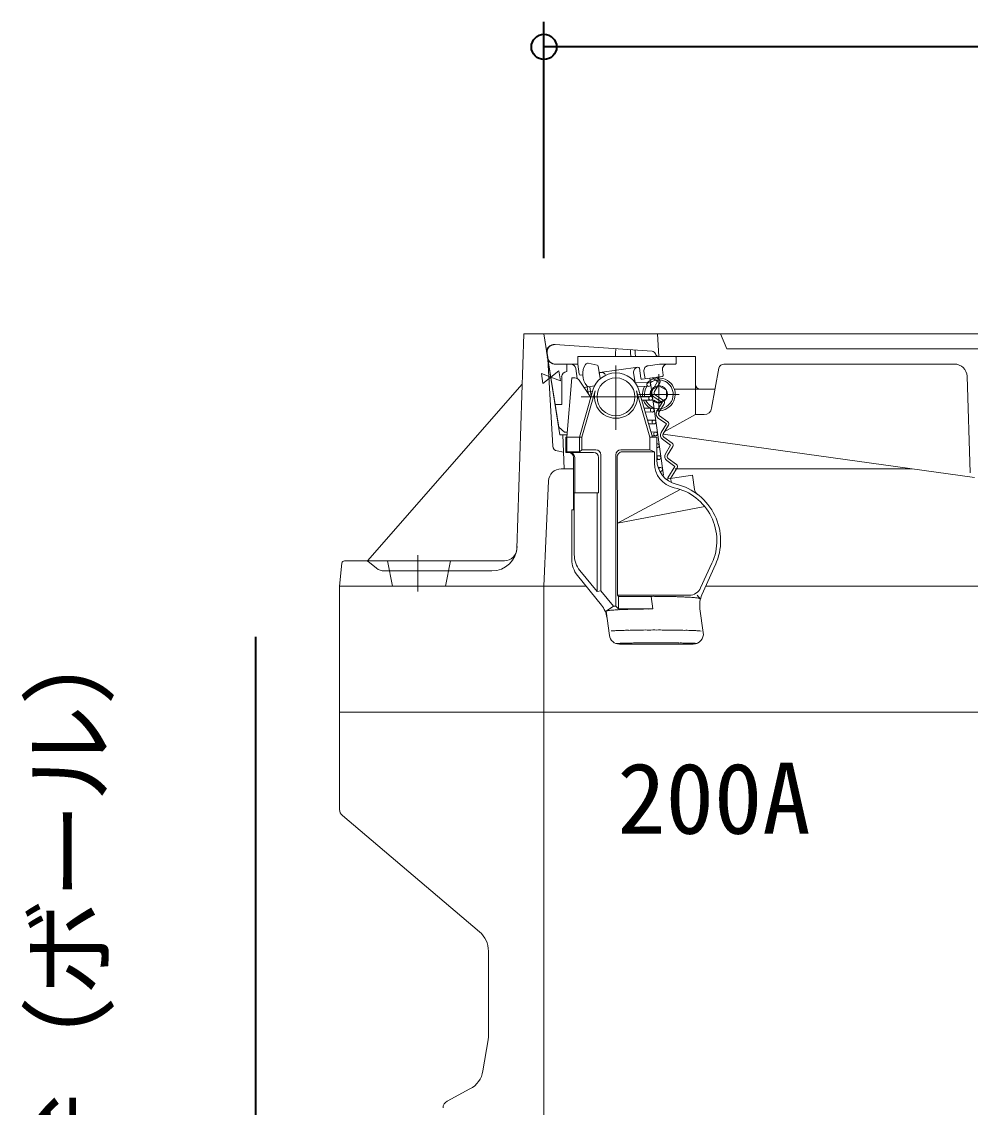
# Model space of a CAD drawing. Units: millimetres at full size, sheet at 1:20; details may follow other scales. Extents: x -5952 to 5966, y -3160 to 3160.
# Drawn here: x -2420.7 to -2044.8, y 612.6 to 1042.9 of the extents above; entities that cross this region are included whole.
import ezdxf
from ezdxf.enums import TextEntityAlignment as Align

# ---------------------------------------------------------------- set-up
doc = ezdxf.new("R2010")
doc.units = ezdxf.units.MM
doc.header["$LTSCALE"] = 20
doc.header["$PDMODE"] = 32
doc.header["$PDSIZE"] = 10
for name, color, linetype, lineweight in [('0-5_TEMP01', 3, 'Continuous', 18), ('0-7_躯体', 7, 'Continuous', 9), ('0-C_寸法', 1, 'Continuous', 40)]:
    doc.layers.add(name, color=color, linetype=linetype, lineweight=lineweight)
doc.layers.add('0-D_注釈', color=1, linetype='Continuous')
doc.styles.add('ＭＳ ゴシック', font='')
doc.styles.get('ＭＳ ゴシック').set_extended_font_data('MS Gothic')

msp = doc.modelspace()

# ---------------------------------------------------------------- linework, layer by layer
at = {"layer": '0-5_TEMP01'}
for p, q in [((-2185.26, 906.65), (-2185.26, 881.16)), ((-2168.26, 903.16), (-2168.26, 887.16)), ((-2176.27, 895.16), (-2160.26, 895.16)), ((-2198.98, 894.16), (-2171.81, 894.16)), ((-2263.77, 831.36), (-2263.77, 816.98)), ((-2294.76, 769.16), (-1632.76, 769.16))]:
    msp.add_line(p, q, dxfattribs=at)
at = {"layer": '0-7_躯体'}
for p, q in [((-2221.76, 919.16), (-2224.49, 834)), ((-2221.76, 919.16), (-1705.76, 919.16)), ((-1713.77, 919.16), (-2213.77, 919.16)), ((-2207.9, 882.16), (-2213.77, 919.16)), ((-2207.43, 879.16), (-2213.77, 919.16)), ((-2168.77, 919.16), (-2168.26, 910.16)), ((-2143.77, 919.16), (-2141.26, 913.16)), ((-2170.95, 912.22), (-2209.52, 914.91)), ((-2185.34, 912.72), (-2185.34, 912.86)), ((-1801.27, 913.16), (-2141.26, 913.16)), ((-2212.44, 909.73), (-2212.69, 911.5)), ((-2212.3, 909.73), (-2212.54, 911.49)), ((-2212.18, 909.16), (-2210.26, 874.59)), ((-2200.41, 910.15), (-2200.41, 907.15)), ((-2161.7, 910.15), (-2200.41, 910.15)), ((-2185.41, 911.73), (-2185.41, 910.15)), ((-2179.54, 911.58), (-2179.4, 910.15)), ((-2177.62, 911.5), (-2177.46, 910.15)), ((-2168.26, 910.16), (-2153.76, 910.16)), ((-2161.4, 907.45), (-2161.4, 909.85)), ((-2153.76, 910.16), (-2153.76, 887.16)), ((-2200.41, 907.15), (-2209.48, 907.15)), ((-2204.77, 907.16), (-2204.77, 904.16)), ((-2201.2, 905.42), (-2200.64, 901.43)), ((-2200.41, 907.15), (-2199.84, 903.17)), ((-2196.24, 907.5), (-2192.63, 906.72)), ((-2192.24, 906.31), (-2191.55, 901.39)), ((-2191.59, 903.83), (-2176.54, 905.94)), ((-2191.59, 903.83), (-2191.39, 903.86)), ((-2178.24, 903.68), (-2177.7, 899.89)), ((-2175.97, 905.52), (-2175.41, 901.55)), ((-2174.14, 904.26), (-2173.72, 901.29)), ((-2172.43, 906.52), (-2167.96, 907.15)), ((-2167.96, 907.15), (-2161.7, 907.15)), ((-2166.8, 904.87), (-2166.51, 902.81)), ((-2144.43, 905.51), (-2147.32, 889.62)), ((-2051.1, 907.16), (-2142.46, 907.16)), ((-2206.76, 902.16), (-2206.76, 891.16)), ((-2204.77, 878.16), (-2202.76, 901.66)), ((-2204.77, 878.16), (-2202.76, 901.66)), ((-2202.76, 901.66), (-2201.53, 901.66)), ((-2202.76, 901.66), (-2201.53, 901.66)), ((-2195.24, 893.85), (-2199.87, 900.77)), ((-2199.28, 902.75), (-2198.4, 902.87)), ((-2177.62, 899.83), (-2172.38, 899.78)), ((-2166.93, 902.24), (-2174.85, 901.13)), ((-2171.86, 901.52), (-2166.47, 863.1)), ((-2167.86, 899.77), (-2169.95, 896.35)), ((-2169.27, 901.92), (-2168.13, 901.1)), ((-2046.11, 902.33), (-2044.83, 864.09)), ((-2283.76, 829.16), (-2222.4, 899.16)), ((-2199.76, 878.16), (-2194.39, 896.79)), ((-2198.76, 878.16), (-2193.43, 896.53)), ((-2193.7, 898.48), (-2197.97, 897.88)), ((-2196.72, 896.05), (-2194.5, 896.39)), ((-2196.63, 898.03), (-2196.3, 895.69)), ((-2196.3, 895.68), (-2196.39, 895.57)), ((-2195.64, 898.18), (-2195.11, 894.38)), ((-2195.24, 893.85), (-2194.39, 896.79)), ((-2171.76, 878.16), (-2177.11, 896.53)), ((-2176.74, 898.34), (-2172.17, 898.3)), ((-2170.77, 878.15), (-2176.14, 896.79)), ((-2168.26, 898.59), (-2171.26, 896.86)), ((-2171.26, 896.86), (-2171.26, 894.35)), ((-2169.68, 895.01), (-2166.41, 892.67)), ((-2168.26, 898.59), (-2165.26, 896.86)), ((-2165.26, 896.86), (-2165.26, 893.46)), ((-2162.17, 897.16), (-2146.18, 897.16)), ((-2151.76, 897.16), (-2145.95, 897.16)), ((-2209.33, 891.16), (-2206.76, 891.16)), ((-2175.42, 894.37), (-2171.61, 894.34)), ((-2175.02, 892.88), (-2171.41, 892.86)), ((-2168.26, 891.73), (-2170.28, 892.89)), ((-2170.26, 894.2), (-2167, 891.87)), ((-2167, 891.87), (-2169.09, 888.44)), ((-2168.26, 891.73), (-2165.26, 893.46)), ((-2166.14, 891.34), (-2168.24, 887.92)), ((-2174.07, 889.66), (-2170.95, 889.63)), ((-2173.63, 888.17), (-2170.74, 888.15)), ((-2167.96, 886.59), (-2164.7, 884.25)), ((-2153.76, 887.16), (-2166.17, 880.34)), ((-2153.76, 887.16), (-2150.27, 887.16)), ((-2205.59, 880.15), (-2207.9, 882.16)), ((-2172.71, 884.95), (-2170.3, 884.93)), ((-2172.28, 883.46), (-2170.09, 883.45)), ((-2168.55, 885.77), (-2165.28, 883.44)), ((-2165.28, 883.44), (-2167.38, 880.02)), ((-2164.43, 882.91), (-2166.53, 879.49)), ((-2207.43, 879.16), (-2204.64, 879.16)), ((-2206.27, 879.16), (-2205.76, 865.66)), ((-2205.59, 880.16), (-2204.57, 880.16)), ((-2205.13, 878.16), (-2205.13, 872.1)), ((-2205.13, 878.16), (-2205.13, 872.1)), ((-2205.13, 878.16), (-2198.76, 878.16)), ((-2204.77, 878.16), (-2204.77, 872.35)), ((-2199.76, 878.16), (-2199.76, 872.35)), ((-2198.76, 878.16), (-2198.76, 873.16)), ((-2171.76, 878.16), (-2171.76, 873.16)), ((-2171.76, 878.16), (-2169.01, 878.16)), ((-2171.36, 880.24), (-2169.63, 880.23)), ((-2170.91, 878.75), (-2169.43, 878.75)), ((-2169.01, 878.16), (-2169.01, 869.23)), ((-2166.5, 879.4), (-2043.11, 862.17)), ((-2166.25, 878.15), (-2162.99, 875.83)), ((-2166.84, 877.35), (-2163.57, 875.01)), ((-2163.57, 875.01), (-2165.66, 871.59)), ((-2162.72, 874.49), (-2164.81, 871.06)), ((-2208.59, 872.72), (-2206.01, 872.3)), ((-2204.77, 872.35), (-2205.13, 872.1)), ((-2204.01, 872.1), (-2205.13, 872.1)), ((-2199.76, 872.35), (-2204.77, 872.35)), ((-2194.13, 872.16), (-2203.76, 872.16)), ((-2202.02, 870.1), (-2202.02, 849.36)), ((-2201.59, 870.16), (-2201.59, 856.16)), ((-2198.76, 873.16), (-2199.76, 872.35)), ((-2193.26, 873.16), (-2198.76, 873.16)), ((-2192.13, 870.16), (-2192.13, 856.16)), ((-2191.26, 871.16), (-2191.26, 817.33)), ((-2185.26, 871.16), (-2185.26, 811.16)), ((-2184.77, 870.34), (-2184.64, 844.15)), ((-2171.76, 873.16), (-2183.27, 873.16)), ((-2170.01, 872.35), (-2182.76, 872.35)), ((-2171.76, 873.16), (-2170.01, 872.35)), ((-2170.01, 872.35), (-2170.01, 867.92)), ((-2169.01, 870.82), (-2168.31, 870.82)), ((-2169.01, 869.35), (-2168.1, 869.34)), ((-2164.54, 869.73), (-2161.28, 867.39)), ((-2206.97, 865.65), (-2201.99, 865.65)), ((-2168.51, 866.13), (-2167.65, 866.11)), ((-2165.12, 868.91), (-2161.86, 866.58)), ((-2161.86, 866.58), (-2164.64, 862.03)), ((-2161, 866.06), (-2163.58, 861.84)), ((-2161.77, 865.65), (-2068.05, 865.65)), ((-2213.77, 819.16), (-2211.97, 860.87)), ((-2167.89, 864.63), (-2167.44, 864.63)), ((-2154.86, 863.08), (-2165.45, 861.59)), ((-2164.64, 862.03), (-2164.57, 861.72)), ((-2154.86, 863.08), (-2154.07, 857.5)), ((-2159.84, 857.51), (-2184.64, 844.16)), ((-2202.02, 856.16), (-2192.13, 856.16)), ((-2201.76, 856.16), (-2201.76, 831.62)), ((-2192.76, 856.16), (-2192.76, 816.97)), ((-2202.76, 849.36), (-2202.76, 829.68)), ((-2202.76, 849.36), (-2202.02, 849.36)), ((-2150.07, 850.7), (-2184.64, 844.16)), ((-2184.64, 844.16), (-2184.64, 815.53)), ((-2293.85, 828.26), (-2294.76, 819.15)), ((-2292.86, 829.16), (-2229.48, 829.16)), ((-2282.95, 828.5), (-2280.13, 826.25)), ((-2275.77, 829.16), (-2273.76, 819.16)), ((-2250.77, 829.16), (-2252.76, 819.15)), ((-2151.69, 818.45), (-2147.22, 828.2)), ((-2151.19, 815.68), (-2145.78, 827.74)), ((-2145.86, 827.57), (-2145.82, 827.66)), ((-2277.01, 825.16), (-2234.45, 825.16)), ((-2190.97, 811.59), (-2200.53, 823.39)), ((-2192.76, 816.97), (-2199.53, 825.33)), ((-2294.76, 819.15), (-2294.76, 769.16)), ((-2294.76, 819.15), (-2197.2, 819.15)), ((-2213.77, 819.15), (-2213.77, 769.16)), ((-2149.53, 819.15), (-1713.77, 819.15)), ((-2191.26, 817.33), (-2192.76, 816.97)), ((-2186.26, 811.16), (-2191.26, 817.33)), ((-2156.23, 815.53), (-2184.64, 815.53)), ((-2184.19, 815.09), (-2184.64, 815.53)), ((-2171.34, 815.09), (-2184.19, 815.09)), ((-2184.19, 815.09), (-2184.19, 810.18)), ((-2171.34, 815.09), (-2170.64, 810.09)), ((-2153.03, 815.53), (-2151.88, 814.16)), ((-2186.26, 811.16), (-2189.19, 809.16)), ((-2189.19, 809.16), (-2187.85, 799.6)), ((-2186.26, 811.16), (-2185.26, 811.16)), ((-2185.26, 811.16), (-2184.19, 810.18)), ((-2170.64, 810.09), (-2184.09, 810.09)), ((-2151.97, 810.2), (-2150.64, 800.71)), ((-2183.89, 796.16), (-2154.6, 796.16)), ((-2294.76, 769.16), (-1963.77, 769.16)), ((-2294.76, 769.16), (-2294.76, 730.57)), ((-2213.77, 769.16), (-2213.77, 569.15)), ((-2293.68, 728.26), (-2239.37, 682.16)), ((-2235.77, 674.47), (-2235.77, 640.99)), ((-2235.9, 639.34), (-2237.95, 627.02)), ((-2243.11, 619.84), (-2252.18, 615))]:
    msp.add_line(p, q, dxfattribs=at)
for points in [[(-2212.54, 911.49), (-2212.56, 911.65), (-2212.57, 911.81), (-2212.57, 911.97), (-2212.56, 912.13), (-2212.55, 912.3), (-2212.52, 912.45), (-2212.48, 912.61), (-2212.44, 912.76), (-2212.39, 912.92), (-2212.33, 913.07), (-2212.26, 913.22), (-2212.19, 913.36), (-2212.11, 913.5), (-2212.02, 913.63), (-2211.92, 913.77), (-2211.82, 913.89), (-2211.7, 914.01), (-2211.59, 914.12), (-2211.47, 914.23), (-2211.34, 914.33), (-2211.2, 914.41), (-2211.07, 914.5), (-2210.93, 914.57), (-2210.78, 914.64), (-2210.63, 914.71), (-2210.48, 914.76), (-2210.32, 914.8), (-2210.16, 914.85), (-2210.01, 914.87), (-2209.84, 914.89), (-2209.68, 914.9), (-2209.52, 914.9), (-2209.36, 914.89)], [(-2185.41, 911.73), (-2185.38, 912.12), (-2185.36, 912.39)], [(-2185.36, 912.39), (-2185.35, 912.64), (-2185.34, 912.72)], [(-2185.34, 912.86), (-2185.34, 912.98), (-2185.33, 913.03), (-2185.33, 913.07), (-2185.33, 913.11), (-2185.33, 913.14), (-2185.33, 913.17), (-2185.33, 913.2), (-2185.33, 913.21), (-2185.34, 913.23)], [(-2179.54, 911.58), (-2179.52, 911.87), (-2179.52, 912.04), (-2179.51, 912.21), (-2179.49, 912.36), (-2179.49, 912.5), (-2179.49, 912.56), (-2179.49, 912.61), (-2179.49, 912.66), (-2179.49, 912.7), (-2179.49, 912.74), (-2179.49, 912.76), (-2179.49, 912.79), (-2179.49, 912.81), (-2179.49, 912.81), (-2179.49, 912.82)], [(-2177.62, 911.5), (-2177.62, 911.59), (-2177.62, 911.69), (-2177.62, 911.78), (-2177.62, 911.87), (-2177.62, 911.96), (-2177.62, 912.04), (-2177.62, 912.12), (-2177.63, 912.19), (-2177.64, 912.26), (-2177.64, 912.33), (-2177.66, 912.39), (-2177.66, 912.44), (-2177.67, 912.5), (-2177.68, 912.55), (-2177.7, 912.59), (-2177.71, 912.62), (-2177.72, 912.65), (-2177.74, 912.67), (-2177.76, 912.68), (-2177.77, 912.7), (-2177.78, 912.7)], [(-2209.32, 907.15), (-2209.49, 907.15), (-2209.64, 907.16), (-2209.8, 907.18), (-2209.95, 907.22), (-2210.11, 907.25), (-2210.26, 907.3), (-2210.41, 907.35), (-2210.56, 907.41), (-2210.7, 907.48), (-2210.84, 907.56), (-2210.97, 907.64), (-2211.11, 907.73), (-2211.23, 907.84), (-2211.35, 907.93), (-2211.47, 908.05), (-2211.57, 908.16), (-2211.67, 908.29), (-2211.77, 908.41), (-2211.86, 908.55), (-2211.94, 908.68), (-2212.01, 908.83), (-2212.08, 908.97), (-2212.14, 909.12), (-2212.19, 909.27), (-2212.24, 909.42), (-2212.27, 909.58), (-2212.3, 909.73)], [(-2170.7, 901.7), (-2168.72, 900.29), (-2170.8, 896.87)], [(-2165.45, 861.58), (-2163.58, 861.84), (-2163.24, 860.17)]]:
    msp.add_lwpolyline(points, dxfattribs=at)
for points in [[(-2211.03, 901.98), (-2207.29, 900.54), (-2207.92, 904.5)], [(-2211.06, 901.98), (-2214.8, 903.41), (-2214.17, 899.46)]]:
    msp.add_lwpolyline(points, close=True, dxfattribs=at)
for centre, radius in [((-2185.26, 894.16), 7.5), ((-2172.28, 899.04), 0.75), ((-2171.51, 893.6), 0.75), ((-2170.85, 888.89), 0.75), ((-2170.19, 884.19), 0.75), ((-2169.53, 879.48), 0.75), ((-2168.2, 870.08), 0.75)]:
    msp.add_circle(centre, radius, dxfattribs=at)
for centre, radius, start, end in [((-2209.72, 911.91), 3, 86.027, 187.97), ((-2171.05, 910.73), 1.5, 17.799, 86.027), ((-2209.48, 910.15), 3, 187.97, 270), ((-2168.2, 911.65), 1.5, 197.799, 270), ((-2161.7, 909.85), 0.3, 0, 90), ((-2204.77, 902.16), 2, 90, 180), ((-2203.18, 905.15), 2, 8, 90), ((-2190.91, 903.15), 7.5, 148.67, 217.811), ((-2196.45, 906.53), 1, 77.776, 148.67), ((-2185.26, 894.16), 9.5, 16.083, 163.917), ((-2185.26, 894.16), 9.5, 16.083, 163.917), ((-2192.74, 906.24), 0.5, 8, 77.776), ((-2191.55, 903.53), 0.3, 98, 188), ((-2191.11, 901.88), 2, 27.333, 98), ((-2176.26, 903.97), 2, 97.953, 188), ((-2176.47, 905.45), 0.5, 8, 98), ((-2172.16, 904.54), 2, 98, 188), ((-2164.82, 905.15), 2, 90, 188), ((-2161.7, 907.45), 0.3, 270, 0), ((-2142.46, 905.16), 2, 90, 169.695), ((-2051.1, 902.16), 5, 1.909, 90), ((-2201.53, 899.66), 2, 33.755, 90), ((-2201.53, 899.66), 2, 33.755, 90), ((-2199.35, 903.24), 0.5, 188, 278), ((-2174.92, 901.62), 0.5, 188, 278), ((-2168.26, 895.16), 6.5, 0, 134.446), ((-2168.26, 895.16), 5.7, 0, 125.623), ((-2168.72, 900.29), 1, 328.57, 54.43), ((-2167, 902.74), 0.5, 278, 8), ((-2196.04, 899.16), 1, 217.811, 278), ((-2185.26, 894.16), 8.5, 163.8, 16.2), ((-2168.26, 895.16), 6.5, 150.768, 187.002), ((-2168.26, 895.16), 5.7, 146.362, 188.066), ((-2168.26, 895.16), 5.7, 203.548, 0), ((-2168.26, 895.16), 3.44, 0, 193.678), ((-2169.1, 895.82), 2, 148.57, 234.43), ((-2168.26, 895.16), 3.44, 221.95, 0), ((-2169.1, 895.82), 1, 148.57, 234.43), ((-2168.26, 895.16), 6.5, 270, 0), ((-2151.76, 899.16), 2, 180, 270), ((-2168.26, 895.16), 6.5, 200.437, 237.754), ((-2167, 891.87), 1, 328.57, 54.43), ((-2167.39, 887.4), 2, 148.57, 234.43), ((-2168.26, 895.16), 6.5, 262.384, 270), ((-2167.39, 887.4), 1, 148.57, 234.43), ((-2150.27, 890.16), 3, 270, 349.695), ((-2165.28, 883.44), 1, 328.57, 54.43), ((-2165.67, 878.97), 2, 148.57, 234.43), ((-2165.67, 878.97), 1, 148.57, 234.43), ((-2208.26, 874.7), 2, 183.194, 260.538), ((-2168.86, 874.78), 0.75, 0, 101.287), ((-2168.86, 874.78), 0.75, 259.249, 0), ((-2163.57, 875.01), 1, 328.57, 54.43), ((-2204.01, 870.1), 2, 0, 90), ((-2203.59, 870.16), 2, 0, 90), ((-2194.13, 870.16), 2, 0, 90), ((-2193.26, 871.16), 2, 0, 90), ((-2183.27, 871.16), 2, 90, 180), ((-2182.76, 870.35), 2, 90, 180.273), ((-2159.01, 869.23), 10, 180, 256.403), ((-2163.95, 870.55), 2, 148.57, 234.43), ((-2163.95, 870.55), 1, 148.57, 234.43), ((-2206.97, 860.65), 5, 90, 177.537), ((-2160.01, 867.92), 10, 180, 257.611), ((-2167.55, 865.38), 0.75, 0, 168.093), ((-2167.55, 865.38), 0.75, 239.403, 0), ((-2161.86, 866.58), 1, 328.57, 54.43), ((-2166.76, 837.16), 21.5, 335.368, 77.611), ((-2166.76, 837.16), 23, 335.368, 76.403), ((-2166.76, 837.16), 23, 335.368, 76.403), ((-2151.11, 857.91), 3, 188, 232.964), ((-2234.45, 835.16), 10, 270, 358.172), ((-2229.48, 834.15), 5, 270, 358.172), ((-2191.76, 831.62), 10, 180, 219.017), ((-2292.86, 828.15), 1, 90, 174.289), ((-2284.82, 826.16), 3, 51.34, 90), ((-2277.01, 830.16), 5, 231.34, 270), ((-2192.76, 829.68), 10, 180, 219.017), ((-2166.76, 837.16), 23, 335.478, 335.835), ((-2156.23, 820.53), 5, 270, 335.368), ((-2170.44, 795.78), 19.32, 87.0399, 92.6893), ((-2168.63, 795.95), 19.14, 86.7672, 92.4166), ((-2166.85, 796.3), 18.79, 86.4873, 92.1367), ((-2165.12, 796.81), 18.24, 86.1925, 91.8418), ((-2163.43, 797.5), 17.52, 85.8774, 91.5268), ((-2161.84, 798.34), 16.64, 85.5313, 91.1806), ((-2160.32, 799.34), 15.59, 85.1418, 90.7912), ((-2158.91, 800.48), 14.38, 84.6919, 90.3413), ((-2157.63, 801.76), 13.05, 84.1547, 89.804), ((-2156.47, 803.16), 11.59, 83.4875, 89.1369), ((-2155.46, 804.66), 10.01, 82.6183, 88.2676), ((-2154.61, 806.26), 8.34, 81.4081, 87.0575), ((-2153.91, 807.93), 6.6, 79.5786, 85.2279), ((-2153.38, 809.66), 4.8, 76.3917, 82.0411), ((-2153.02, 811.44), 3, 69.3541, 75.0034), ((-2142.07, 811.59), 10, 155.835, 188), ((-2152.84, 813.25), 1.32, 43.0396, 48.6889), ((-2152.82, 815), 1.28, 315.5435, 315.7157), ((-2152.82, 814.69), 1.08, 328.8597, 329.0318), ((-2152.81, 814.91), 1.21, 319.2614, 319.4335), ((-2152.82, 814.84), 1.18, 322.1671, 322.3392), ((-2152.81, 814.79), 1.14, 323.8496, 324.0217), ((-2152.82, 814.73), 1.11, 326.6525, 326.8246), ((-2152.82, 814.95), 1.25, 317.8248, 317.9969), ((-2152.81, 814.3), 0.94, 350.7516, 350.9237), ((-2152.8, 814.23), 0.92, 354.9442, 355.1163), ((-2152.81, 814.18), 0.93, 358.0663, 358.2385), ((-2152.81, 814.46), 0.98, 340.9263, 341.0984), ((-2152.81, 814.41), 0.965, 343.7247, 343.8968), ((-2152.8, 814.34), 0.94, 347.6492, 347.8213), ((-2152.8, 814.62), 1.04, 331.8738, 332.0459), ((-2152.81, 814.57), 1.02, 334.5942, 334.7664), ((-2152.8, 814.5), 0.99, 338.0052, 338.1773), ((-2198.74, 805.29), 10, 8, 39.017), ((-2188.27, 808.85), 0.985, 159.9388, 160.1692), ((-2188.27, 808.98), 0.945, 168.0428, 168.2731), ((-2188.22, 808.29), 1.3, 132.5353, 138.1352), ((-2187.35, 809.12), 1.84, 177.5474, 177.6136), ((-2188.26, 808.62), 1.08, 148.3806, 148.6109), ((-2188.27, 808.7), 1.04, 152.0304, 152.2607), ((-2187.35, 809.11), 1.84, 177.5474, 177.6136), ((-2187.38, 809.16), 1.81, 179.1484, 179.2147), ((-2187.35, 809.16), 1.84, 179.16, 179.2262), ((-2187.35, 808.32), 2.04, 154.8176, 154.8838), ((-2187.35, 809.21), 1.84, 180.7738, 180.84), ((-2188.26, 808.76), 1.01, 155.5803, 155.8106), ((-2188.27, 808.92), 0.96, 164.1227, 164.353), ((-2187.35, 809.23), 1.84, 181.5804, 181.6467), ((-2187.35, 809.28), 1.84, 183.1914, 183.2576), ((-2187.35, 809.28), 1.84, 183.1914, 183.2576), ((-2188.27, 809.06), 0.93, 172.9874, 173.2177), ((-2188.27, 809.13), 0.925, 177.5758, 177.8061), ((-2187.35, 809.25), 1.84, 182.3864, 182.4526), ((-2187.32, 809.3), 1.88, 183.9394, 184.0056), ((-2187.35, 809.32), 1.85, 184.7973, 184.8635), ((-2187.35, 809.35), 1.85, 185.5976, 185.6638), ((-2187.35, 809.37), 1.85, 186.3956, 186.4619), ((-2187.32, 809.37), 1.88, 186.3071, 186.3733), ((-2187.35, 809.42), 1.86, 187.984, 188.0502), ((-2188.25, 808.42), 1.22, 139.6278, 139.8581), ((-2188.25, 808.49), 1.17, 142.138, 142.3684), ((-2188.25, 808.56), 1.12, 145.4548, 145.6852), ((-2188.24, 808.13), 1.43, 130.2266, 130.4569), ((-2188.24, 808.2), 1.38, 132.2423, 132.4726), ((-2188.25, 808.27), 1.31, 134.1946, 134.4249), ((-2188.24, 808.34), 1.26, 136.794, 137.0243), ((-2188.24, 808.06), 1.49, 128.1393, 128.3696), ((-2188.05, 806.58), 2.88, 105.7104, 111.3103), ((-2187.72, 804.88), 4.61, 98.4134, 104.0133), ((-2187.22, 803.22), 6.33, 95.0974, 100.6972), ((-2186.56, 801.61), 8, 93.1853, 98.7852), ((-2185.74, 800.08), 9.6, 91.9288, 97.5287), ((-2184.79, 798.64), 11.11, 91.0221, 96.622), ((-2183.7, 797.3), 12.52, 90.3284, 95.9283), ((-2182.47, 796.06), 13.81, 89.768, 95.3679), ((-2181.14, 794.96), 14.97, 89.302, 94.9019), ((-2179.7, 793.99), 15.98, 88.8984, 94.4983), ((-2178.18, 793.17), 16.86, 88.5386, 94.1385), ((-2176.58, 792.5), 17.56, 88.2132, 93.8131), ((-2174.93, 791.98), 18.09, 87.9088, 93.5087), ((-2173.23, 791.63), 18.46, 87.6193, 93.2192), ((-2171.51, 791.45), 18.66, 87.3387, 92.9386), ((-2186.15, 794.31), 7.13, 89.1499, 98.2675), ((-2184.84, 791.74), 9.78, 87.9353, 97.0529), ((-2183.15, 789.41), 12.17, 87.2218, 96.3394), ((-2181.11, 787.38), 14.27, 86.7332, 95.8508), ((-2178.76, 785.7), 15.99, 86.3614, 95.479), ((-2176.19, 784.41), 17.32, 86.0555, 95.1731), ((-2173.44, 783.55), 18.21, 85.7868, 94.9044), ((-2170.59, 783.13), 18.64, 85.5369, 94.6545), ((-2167.71, 783.17), 18.6, 85.2918, 94.4094), ((-2164.87, 783.66), 18.09, 85.0401, 94.1577), ((-2162.14, 784.6), 17.12, 84.7662, 93.8838), ((-2159.61, 785.96), 15.72, 84.4516, 93.5692), ((-2157.31, 787.7), 13.93, 84.0639, 93.1815), ((-2155.32, 789.79), 11.78, 83.5475, 92.6651), ((-2154.6, 800.16), 4, 270, 8), ((-2153.69, 792.16), 9.34, 82.7771, 91.8947), ((-2152.46, 794.76), 6.66, 81.4127, 90.5303), ((-2183.89, 800.16), 4, 188, 270), ((-2184.18, 786.73), 9.72, 88.8042, 96.221), ((-2182.84, 784.8), 11.7, 88.1955, 95.6123), ((-2181.25, 783.07), 13.48, 87.7576, 95.1743), ((-2179.45, 781.56), 15.04, 87.4176, 94.8343), ((-2177.48, 780.29), 16.34, 87.1357, 94.5525), ((-2175.36, 779.28), 17.38, 86.8928, 94.3096), ((-2173.12, 778.57), 18.11, 86.6731, 94.0898), ((-2170.82, 778.14), 18.55, 86.4671, 93.8839), ((-2168.48, 778.02), 18.68, 86.2682, 93.6849), ((-2166.13, 778.2), 18.5, 86.0682, 93.4849), ((-2163.84, 778.67), 18, 85.8606, 93.2773), ((-2161.62, 779.45), 17.21, 85.6376, 93.0543), ((-2159.52, 780.49), 16.12, 85.3885, 92.8053), ((-2157.57, 781.81), 14.78, 85.099, 92.5157), ((-2155.82, 783.37), 13.18, 84.7445, 92.1612), ((-2154.28, 785.13), 11.36, 84.2814, 91.6982), ((-2291.76, 730.57), 3, 180, 230.195), ((-2245.77, 674.47), 10, 0, 50.194), ((-2245.77, 640.99), 10, 350.538, 0), ((-2247.82, 628.66), 10, 298.072, 350.538), ((-2250.77, 612.36), 3, 118.073, 180)]:
    msp.add_arc(centre, radius, start, end, dxfattribs=at)
at = {"layer": '0-C_寸法'}
for p, q in [((-2213.77, 949.16), (-2213.77, 1042.86)), ((-1713.77, 1032.86), (-2213.77, 1032.86)), ((-2327.93, 319.15), (-2327.93, 799.09))]:
    msp.add_line(p, q, dxfattribs=at)
msp.add_point((-2213.77, 1032.86), dxfattribs=at)

# ---------------------------------------------------------------- texts
at = {"layer": '0-C_寸法', "style": 'ＭＳ ゴシック'}
msp.add_text('レバー式補修弁（ボール）', height=28.15, rotation=90, dxfattribs=at).set_placement((-2379.43, 349.51), align=Align.BOTTOM_LEFT)
at = {"layer": '0-D_注釈', "style": 'ＭＳ ゴシック'}
msp.add_text('200A', height=28.15, dxfattribs=at).set_placement((-2184.71, 712.53), align=Align.BOTTOM_LEFT)

doc.saveas('drawing.dxf')
